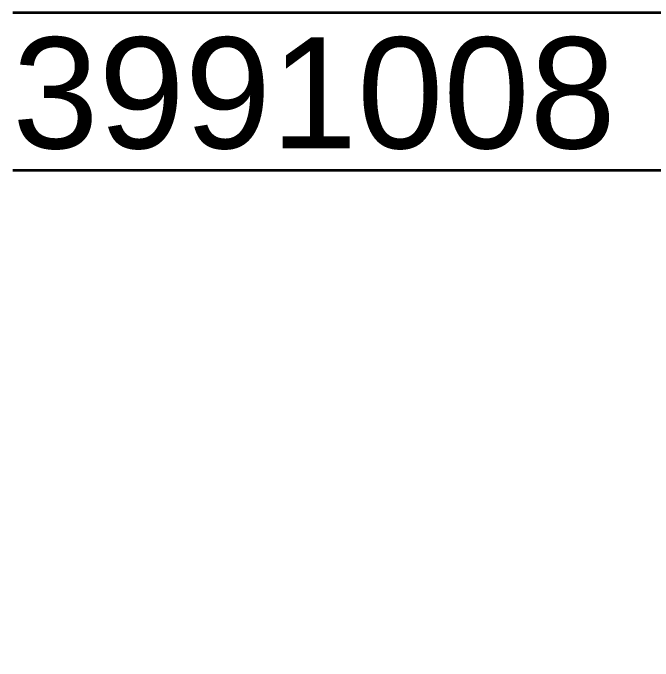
# Model space of a CAD drawing. Header units: millimetres. Extents: x 0 to 139, y 0 to 125.
# Drawn here: x 3.82 to 32.66, y 45.32 to 74.51 of the extents above; entities that cross this region are included whole.
import ezdxf

# ---------------------------------------------------------------- set-up
doc = ezdxf.new("R2010")
doc.units = ezdxf.units.MM
doc.layers.add('AM_5', color=3, linetype='Continuous', lineweight=25)
doc.layers.add('AM_6', color=2, linetype='Continuous', lineweight=35)
doc.styles.add('SWISS', font='swiss.ttf')

msp = doc.modelspace()

# ---------------------------------------------------------------- linework, layer by layer
at = {"layer": 'AM_6', "color": 3}
for points in [[(48.27322883403031, 45.31778390265765), (39.51817720471081, 74.50693781851817), (3.818177204711901, 74.50693781851817)], [(40.41817720471045, 60.80000000000302), (37.51817720471081, 67.40693781851598), (3.818177204711901, 67.40693781851598)]]:
    msp.add_lwpolyline(points, dxfattribs=at)

# ---------------------------------------------------------------- texts
at = {"layer": 'AM_5', "color": 30, "style": 'SWISS'}
msp.add_text('3991008', height=5, dxfattribs=at).set_placement((3.792243735601005, 68.40693781851598))

doc.saveas('drawing.dxf')
